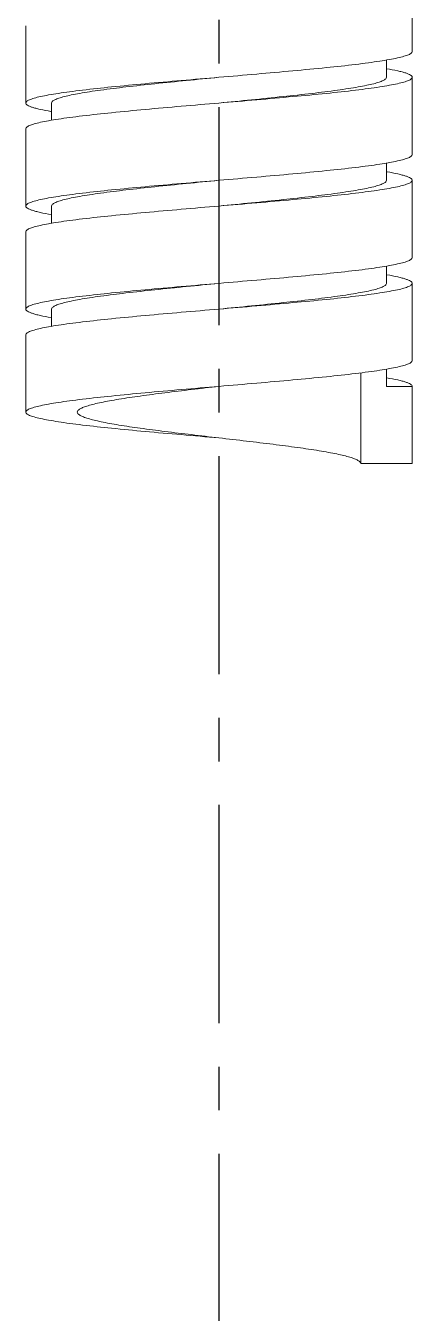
# Model space of a CAD drawing. Header units: millimetres. Extents: x 789 to 1209, y -1278 to -684.
# Drawn here: x 930.92 to 942.17, y -989.43 to -951.95 of the extents above; entities that cross this region are included whole.
import ezdxf

# ---------------------------------------------------------------- set-up
doc = ezdxf.new("R2010")
doc.units = ezdxf.units.MM
doc.header["$LTSCALE"] = 0.1
doc.linetypes.add('CENTERX2', pattern=[101.6, 63.5, -12.7, 12.7, -12.7])
doc.layers.get('0').update_dxf_attribs({"lineweight": 13})
doc.layers.add('CENTER', color=1, linetype='CENTERX2')

msp = doc.modelspace()

# ---------------------------------------------------------------- linework, layer by layer
at = {"color": 7, "linetype": 'Continuous'}
for p, q in [((942.165, -952.696), (942.165, -950.446)), ((930.915, -951.946), (930.915, -954.196)), ((941.415, -953.446), (941.415, -952.943)), ((942.165, -955.696), (942.165, -953.446)), ((931.665, -954.196), (931.665, -954.698)), ((930.915, -954.946), (930.915, -957.196)), ((941.415, -956.446), (941.415, -955.942)), ((942.165, -958.696), (942.165, -956.446)), ((931.665, -957.196), (931.665, -957.7)), ((930.915, -957.946), (930.915, -960.196)), ((941.415, -959.446), (941.415, -958.945)), ((942.165, -961.696), (942.165, -959.446)), ((931.665, -960.196), (931.665, -960.697)), ((930.915, -960.946), (930.915, -963.196)), ((941.415, -962.446), (941.415, -961.942)), ((940.665, -962.051), (940.665, -964.696)), ((942.165, -962.446), (941.415, -962.446)), ((942.165, -964.696), (942.165, -962.446)), ((940.665, -964.696), (942.165, -964.696))]:
    msp.add_line(p, q, dxfattribs=at)
for points, knots in [([(942.165, -952.696), (942.165, -952.714), (942.142, -952.743), (942.102, -952.769), (942.054, -952.792), (941.993, -952.815), (941.887, -952.848), (941.721, -952.888), (941.486, -952.934), (941.203, -952.98), (940.875, -953.027), (940.358, -953.092), (939.626, -953.171), (938.666, -953.262), (937.624, -953.354), (936.906, -953.415), (936.54, -953.446)], [0, 0, 0, 0, 0.009478, 0.01668, 0.025909, 0.037267, 0.050796, 0.084378, 0.126508, 0.176872, 0.235029, 0.300456, 0.450603, 0.62167, 0.807152, 1, 1, 1, 1]), ([(941.419, -953.197), (941.527, -953.216), (941.678, -953.243), (941.863, -953.288), (941.969, -953.318), (942.053, -953.349), (942.12, -953.381), (942.165, -953.42), (942.165, -953.446)], [0, 0, 0, 0, 0.408052, 0.572296, 0.709371, 0.819282, 0.902604, 1, 1, 1, 1]), ([(936.54, -953.446), (936.174, -953.477), (935.457, -953.538), (934.415, -953.63), (933.455, -953.721), (932.723, -953.8), (932.206, -953.865), (931.878, -953.911), (931.595, -953.957), (931.359, -954.003), (931.194, -954.043), (931.087, -954.077), (931.027, -954.1), (930.979, -954.123), (930.938, -954.149), (930.915, -954.178), (930.915, -954.196)], [0, 0, 0, 0, 0.192848, 0.37833, 0.549397, 0.699544, 0.764971, 0.823128, 0.873492, 0.915622, 0.949204, 0.962733, 0.974091, 0.98332, 0.990522, 1, 1, 1, 1]), ([(936.54, -953.446), (936.223, -953.477), (935.601, -953.538), (934.698, -953.63), (933.866, -953.721), (933.232, -953.8), (932.783, -953.865), (932.499, -953.911), (932.254, -953.957), (932.049, -954.003), (931.888, -954.049), (931.782, -954.089), (931.72, -954.123), (931.684, -954.15), (931.665, -954.178), (931.665, -954.196)], [0, 0, 0, 0, 0.192224, 0.377134, 0.547705, 0.697487, 0.762793, 0.820885, 0.871247, 0.913455, 0.947217, 0.972427, 0.981909, 0.989456, 1, 1, 1, 1]), ([(942.165, -953.446), (942.165, -953.464), (942.142, -953.493), (942.102, -953.519), (942.054, -953.542), (941.993, -953.565), (941.887, -953.598), (941.721, -953.638), (941.486, -953.684), (941.203, -953.73), (940.875, -953.777), (940.358, -953.842), (939.626, -953.921), (938.666, -954.012), (937.624, -954.104), (936.906, -954.165), (936.54, -954.196)], [0, 0, 0, 0, 0.00948, 0.016681, 0.025907, 0.037266, 0.050798, 0.084376, 0.12651, 0.17687, 0.235031, 0.300454, 0.450603, 0.621668, 0.807156, 1, 1, 1, 1]), ([(941.415, -953.446), (941.415, -953.463), (941.397, -953.492), (941.36, -953.519), (941.299, -953.553), (941.192, -953.593), (941.031, -953.639), (940.827, -953.684), (940.581, -953.73), (940.297, -953.777), (939.849, -953.842), (939.215, -953.921), (938.382, -954.012), (937.479, -954.104), (936.857, -954.165), (936.54, -954.196)], [0, 0, 0, 0, 0.010545, 0.018091, 0.027572, 0.052784, 0.086544, 0.128755, 0.179114, 0.237208, 0.302513, 0.452295, 0.622866, 0.807776, 1, 1, 1, 1]), ([(936.54, -954.196), (936.174, -954.227), (935.457, -954.288), (934.415, -954.38), (933.455, -954.471), (932.723, -954.55), (932.206, -954.615), (931.878, -954.661), (931.595, -954.707), (931.359, -954.753), (931.194, -954.793), (931.087, -954.827), (931.027, -954.85), (930.979, -954.873), (930.938, -954.899), (930.915, -954.928), (930.915, -954.946)], [0, 0, 0, 0, 0.192844, 0.378331, 0.549396, 0.699544, 0.76497, 0.823128, 0.87349, 0.915623, 0.949202, 0.962732, 0.974093, 0.98332, 0.990519, 1, 1, 1, 1]), ([(930.915, -954.196), (930.915, -954.222), (930.959, -954.26), (931.025, -954.292), (931.108, -954.322), (931.211, -954.352), (931.392, -954.396), (931.54, -954.424), (931.645, -954.442)], [0, 0, 0, 0, 0.097896, 0.181261, 0.291115, 0.428128, 0.592223, 1, 1, 1, 1]), ([(942.165, -955.696), (942.165, -955.714), (942.142, -955.743), (942.102, -955.769), (942.054, -955.792), (941.993, -955.815), (941.887, -955.848), (941.721, -955.888), (941.486, -955.934), (941.203, -955.98), (940.875, -956.027), (940.358, -956.092), (939.626, -956.171), (938.666, -956.262), (937.624, -956.354), (936.906, -956.415), (936.54, -956.446)], [0, 0, 0, 0, 0.00948, 0.016681, 0.025907, 0.037266, 0.050798, 0.084376, 0.12651, 0.17687, 0.235031, 0.300454, 0.450603, 0.621668, 0.807156, 1, 1, 1, 1]), ([(941.434, -956.2), (941.54, -956.218), (941.688, -956.246), (941.869, -956.289), (941.973, -956.319), (942.055, -956.35), (942.121, -956.382), (942.165, -956.42), (942.165, -956.446)], [0, 0, 0, 0, 0.407799, 0.571885, 0.708896, 0.81877, 0.902117, 1, 1, 1, 1]), ([(936.54, -956.446), (936.174, -956.477), (935.457, -956.538), (934.415, -956.63), (933.455, -956.721), (932.723, -956.8), (932.206, -956.865), (931.878, -956.911), (931.595, -956.957), (931.359, -957.003), (931.194, -957.043), (931.087, -957.077), (931.027, -957.1), (930.979, -957.123), (930.938, -957.149), (930.915, -957.178), (930.915, -957.196)], [0, 0, 0, 0, 0.192844, 0.378331, 0.549396, 0.699544, 0.76497, 0.823128, 0.87349, 0.915623, 0.949202, 0.962732, 0.974093, 0.98332, 0.990519, 1, 1, 1, 1]), ([(936.54, -956.446), (936.223, -956.477), (935.601, -956.538), (934.698, -956.63), (933.866, -956.721), (933.232, -956.8), (932.783, -956.865), (932.499, -956.911), (932.254, -956.957), (932.049, -957.003), (931.888, -957.049), (931.782, -957.089), (931.72, -957.123), (931.684, -957.15), (931.665, -957.178), (931.665, -957.196)], [0, 0, 0, 0, 0.192224, 0.377134, 0.547704, 0.697486, 0.762793, 0.820885, 0.871247, 0.913455, 0.947218, 0.972426, 0.981909, 0.989456, 1, 1, 1, 1]), ([(942.165, -956.446), (942.165, -956.464), (942.142, -956.493), (942.102, -956.519), (942.054, -956.542), (941.993, -956.565), (941.887, -956.598), (941.721, -956.638), (941.486, -956.684), (941.203, -956.73), (940.875, -956.777), (940.358, -956.842), (939.626, -956.921), (938.666, -957.012), (937.624, -957.104), (936.906, -957.165), (936.54, -957.196)], [0, 0, 0, 0, 0.009479, 0.016679, 0.025908, 0.037268, 0.050797, 0.084378, 0.126508, 0.176873, 0.235029, 0.300456, 0.450604, 0.621669, 0.807156, 1, 1, 1, 1]), ([(941.415, -956.446), (941.415, -956.463), (941.397, -956.492), (941.36, -956.519), (941.299, -956.553), (941.192, -956.593), (941.031, -956.639), (940.827, -956.684), (940.581, -956.73), (940.297, -956.777), (939.849, -956.842), (939.215, -956.921), (938.382, -957.012), (937.479, -957.104), (936.857, -957.165), (936.54, -957.196)], [0, 0, 0, 0, 0.010546, 0.018091, 0.027572, 0.052785, 0.086543, 0.128755, 0.179113, 0.237209, 0.302513, 0.452295, 0.622866, 0.807776, 1, 1, 1, 1]), ([(936.54, -957.196), (936.174, -957.227), (935.457, -957.288), (934.415, -957.38), (933.455, -957.471), (932.723, -957.55), (932.206, -957.615), (931.878, -957.661), (931.595, -957.707), (931.359, -957.753), (931.194, -957.793), (931.087, -957.827), (931.027, -957.85), (930.979, -957.873), (930.938, -957.899), (930.915, -957.928), (930.915, -957.946)], [0, 0, 0, 0, 0.192844, 0.378332, 0.549398, 0.699546, 0.76497, 0.823129, 0.873491, 0.915623, 0.949204, 0.962735, 0.974092, 0.983319, 0.990522, 1, 1, 1, 1]), ([(930.915, -957.196), (930.915, -957.222), (930.96, -957.26), (931.026, -957.292), (931.11, -957.323), (931.214, -957.353), (931.398, -957.397), (931.547, -957.425), (931.654, -957.443)], [0, 0, 0, 0, 0.097628, 0.180951, 0.290857, 0.427897, 0.592062, 1, 1, 1, 1]), ([(942.165, -958.696), (942.165, -958.714), (942.142, -958.743), (942.102, -958.769), (942.054, -958.792), (941.993, -958.815), (941.887, -958.848), (941.721, -958.888), (941.486, -958.934), (941.203, -958.98), (940.875, -959.027), (940.358, -959.092), (939.626, -959.171), (938.666, -959.262), (937.624, -959.354), (936.906, -959.415), (936.54, -959.446)], [0, 0, 0, 0, 0.009479, 0.016679, 0.025908, 0.037268, 0.050797, 0.084378, 0.126508, 0.176873, 0.235029, 0.300456, 0.450604, 0.621669, 0.807156, 1, 1, 1, 1]), ([(941.43, -959.199), (941.536, -959.217), (941.685, -959.245), (941.867, -959.289), (941.971, -959.319), (942.055, -959.35), (942.121, -959.382), (942.165, -959.42), (942.165, -959.446)], [0, 0, 0, 0, 0.407865, 0.572022, 0.70905, 0.818921, 0.902282, 1, 1, 1, 1]), ([(936.54, -959.446), (936.174, -959.477), (935.457, -959.538), (934.415, -959.63), (933.455, -959.721), (932.723, -959.8), (932.206, -959.865), (931.878, -959.911), (931.595, -959.957), (931.359, -960.003), (931.194, -960.043), (931.087, -960.077), (931.027, -960.1), (930.979, -960.123), (930.938, -960.149), (930.915, -960.178), (930.915, -960.196)], [0, 0, 0, 0, 0.192844, 0.378332, 0.549398, 0.699546, 0.76497, 0.823129, 0.873491, 0.915623, 0.949204, 0.962735, 0.974092, 0.983319, 0.990522, 1, 1, 1, 1]), ([(936.54, -959.446), (936.223, -959.477), (935.601, -959.538), (934.698, -959.63), (933.866, -959.721), (933.232, -959.8), (932.783, -959.865), (932.499, -959.911), (932.254, -959.957), (932.049, -960.003), (931.888, -960.049), (931.782, -960.089), (931.72, -960.123), (931.684, -960.15), (931.665, -960.178), (931.665, -960.196)], [0, 0, 0, 0, 0.192224, 0.377134, 0.547704, 0.697486, 0.762794, 0.820884, 0.871248, 0.913454, 0.947218, 0.972426, 0.98191, 0.989457, 1, 1, 1, 1]), ([(941.415, -959.446), (941.415, -959.463), (941.397, -959.492), (941.36, -959.519), (941.299, -959.553), (941.192, -959.593), (941.031, -959.639), (940.827, -959.684), (940.581, -959.73), (940.297, -959.777), (939.849, -959.842), (939.215, -959.921), (938.382, -960.012), (937.479, -960.104), (936.857, -960.165), (936.54, -960.196)], [0, 0, 0, 0, 0.010546, 0.018091, 0.027572, 0.052785, 0.086543, 0.128755, 0.179114, 0.237209, 0.302513, 0.452295, 0.622866, 0.807776, 1, 1, 1, 1]), ([(942.165, -959.446), (942.165, -959.464), (942.142, -959.493), (942.102, -959.519), (942.054, -959.542), (941.993, -959.565), (941.887, -959.598), (941.721, -959.638), (941.486, -959.684), (941.203, -959.73), (940.875, -959.777), (940.358, -959.842), (939.626, -959.921), (938.666, -960.012), (937.624, -960.104), (936.906, -960.165), (936.54, -960.196)], [0, 0, 0, 0, 0.009478, 0.016681, 0.025908, 0.037265, 0.050796, 0.084377, 0.126509, 0.176871, 0.23503, 0.300454, 0.450602, 0.621668, 0.807156, 1, 1, 1, 1]), ([(936.54, -960.196), (936.174, -960.227), (935.457, -960.288), (934.415, -960.38), (933.455, -960.471), (932.723, -960.55), (932.206, -960.615), (931.878, -960.661), (931.595, -960.707), (931.359, -960.753), (931.194, -960.793), (931.087, -960.827), (931.027, -960.85), (930.979, -960.873), (930.938, -960.899), (930.915, -960.928), (930.915, -960.946)], [0, 0, 0, 0, 0.192844, 0.378331, 0.549396, 0.699544, 0.764971, 0.823127, 0.873492, 0.915622, 0.949203, 0.962732, 0.974092, 0.983321, 0.990521, 1, 1, 1, 1]), ([(930.915, -960.196), (930.915, -960.222), (930.96, -960.26), (931.026, -960.292), (931.109, -960.323), (931.213, -960.353), (931.396, -960.397), (931.544, -960.425), (931.651, -960.443)], [0, 0, 0, 0, 0.097718, 0.181079, 0.29095, 0.427978, 0.592135, 1, 1, 1, 1]), ([(942.165, -961.696), (942.165, -961.714), (942.142, -961.743), (942.102, -961.769), (942.054, -961.792), (941.993, -961.815), (941.887, -961.848), (941.721, -961.888), (941.486, -961.934), (941.203, -961.98), (940.875, -962.027), (940.358, -962.092), (939.626, -962.171), (938.666, -962.262), (937.624, -962.354), (936.906, -962.415), (936.54, -962.446)], [0, 0, 0, 0, 0.009478, 0.016681, 0.025908, 0.037265, 0.050796, 0.084377, 0.126509, 0.176871, 0.23503, 0.300454, 0.450602, 0.621668, 0.807156, 1, 1, 1, 1]), ([(941.426, -962.198), (941.533, -962.217), (941.683, -962.244), (941.866, -962.289), (941.971, -962.319), (942.054, -962.349), (942.121, -962.382), (942.165, -962.42), (942.165, -962.446)], [0, 0, 0, 0, 0.407939, 0.572104, 0.709144, 0.819052, 0.902384, 1, 1, 1, 1]), ([(936.54, -962.446), (936.174, -962.477), (935.457, -962.538), (934.415, -962.63), (933.455, -962.721), (932.723, -962.8), (932.206, -962.865), (931.878, -962.911), (931.595, -962.957), (931.359, -963.003), (931.194, -963.043), (931.087, -963.077), (931.027, -963.1), (930.979, -963.123), (930.938, -963.149), (930.915, -963.178), (930.915, -963.196)], [0, 0, 0, 0, 0.192844, 0.378331, 0.549396, 0.699544, 0.764971, 0.823127, 0.873492, 0.915622, 0.949203, 0.962732, 0.974092, 0.983321, 0.990521, 1, 1, 1, 1]), ([(936.54, -962.446), (936.272, -962.477), (935.746, -962.538), (934.981, -962.63), (934.277, -962.721), (933.74, -962.8), (933.361, -962.865), (933.121, -962.911), (932.913, -962.958), (932.74, -963.003), (932.603, -963.049), (932.513, -963.089), (932.461, -963.123), (932.43, -963.151), (932.415, -963.179), (932.415, -963.196)], [0, 0, 0, 0, 0.191299, 0.375348, 0.545185, 0.69443, 0.759565, 0.81757, 0.867939, 0.910279, 0.944327, 0.970056, 0.979924, 0.987978, 1, 1, 1, 1]), ([(930.915, -963.196), (930.915, -963.214), (930.938, -963.243), (930.979, -963.269), (931.027, -963.292), (931.087, -963.315), (931.194, -963.348), (931.359, -963.388), (931.595, -963.434), (931.878, -963.48), (932.206, -963.527), (932.723, -963.592), (933.455, -963.671), (934.415, -963.762), (935.457, -963.854), (936.174, -963.915), (936.54, -963.946)], [0, 0, 0, 0, 0.00948, 0.016681, 0.025907, 0.037266, 0.050798, 0.084376, 0.12651, 0.17687, 0.235031, 0.300454, 0.450603, 0.621668, 0.807156, 1, 1, 1, 1]), ([(932.415, -963.196), (932.415, -963.213), (932.43, -963.24), (932.461, -963.268), (932.513, -963.303), (932.603, -963.343), (932.74, -963.388), (932.913, -963.434), (933.121, -963.48), (933.361, -963.527), (933.74, -963.592), (934.277, -963.67), (934.981, -963.762), (935.746, -963.854), (936.272, -963.915), (936.54, -963.946)], [0, 0, 0, 0, 0.012022, 0.020074, 0.029944, 0.055674, 0.089721, 0.132062, 0.18243, 0.240436, 0.30557, 0.454814, 0.624652, 0.8087, 1, 1, 1, 1]), ([(936.54, -963.946), (936.808, -963.977), (937.335, -964.038), (938.099, -964.13), (938.803, -964.221), (939.34, -964.3), (939.719, -964.365), (939.96, -964.411), (940.167, -964.458), (940.341, -964.503), (940.477, -964.549), (940.567, -964.589), (940.619, -964.623), (940.651, -964.651), (940.665, -964.679), (940.665, -964.696)], [0, 0, 0, 0, 0.1913, 0.375349, 0.545187, 0.694432, 0.759565, 0.817572, 0.867939, 0.910281, 0.944327, 0.970058, 0.979928, 0.987983, 1, 1, 1, 1])]:
    msp.add_open_spline(points, degree=3, knots=knots, dxfattribs=at)
at = {"layer": 'CENTER'}
msp.add_line((936.54, -710.475), (936.54, -1132.732), dxfattribs=at)

doc.saveas('drawing.dxf')
